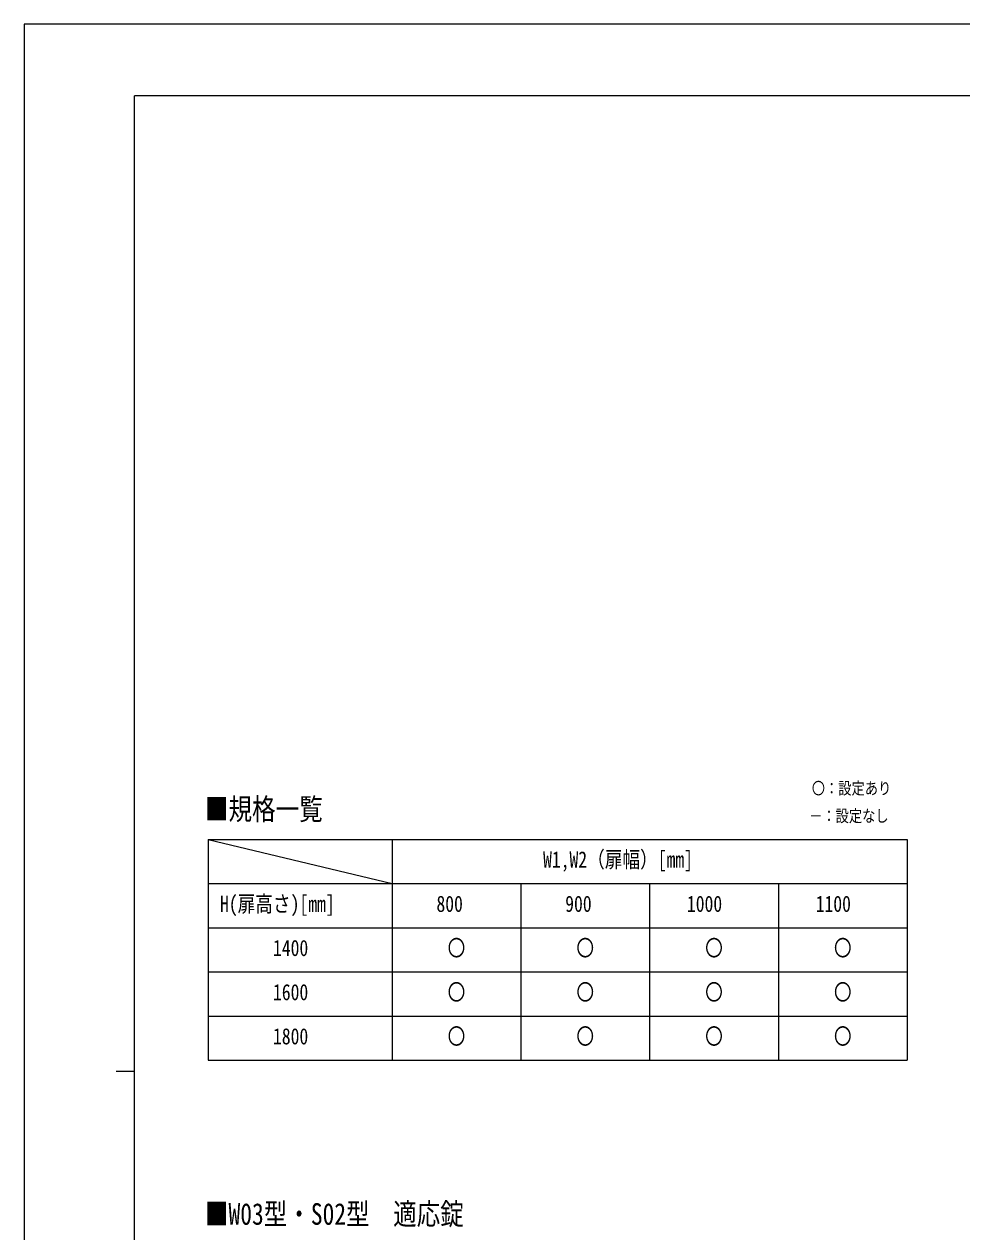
# Model space of a CAD drawing. Units: millimetres, scale not verified. Extents: x -4205 to 4205, y -2970 to 2970.
# Drawn here: x -4205 to -1656, y -311 to 2970 of the extents above; entities that cross this region are included whole.
import ezdxf
from ezdxf.enums import TextEntityAlignment as Align

# ---------------------------------------------------------------- set-up
doc = ezdxf.new("R2010")
doc.units = ezdxf.units.MM
doc.header["$LTSCALE"] = 10
doc.layers.add('0-2_USER1', color=92, linetype='Continuous', lineweight=18)
doc.layers.add('0-7_YKK_ZWAK', color=134, linetype='Continuous')
doc.styles.add('ＭＳ ゴシック', font='')
doc.styles.get('ＭＳ ゴシック').set_extended_font_data('MS Gothic')

msp = doc.modelspace()

# ---------------------------------------------------------------- linework, layer by layer
at = {"layer": '0-2_USER1'}
for p, q in [((-3704.98, 755), (-3204.98, 635)), ((-3704.98, 755), (-1804.98, 755)), ((-3704.98, 755), (-3704.98, 155)), ((-3204.98, 755), (-3204.98, 155)), ((-1804.98, 755), (-1804.98, 155)), ((-3704.98, 635), (-1804.98, 635)), ((-2854.98, 635), (-2854.98, 155)), ((-2504.98, 635), (-2504.98, 155)), ((-2154.98, 635), (-2154.98, 155)), ((-3704.98, 515), (-1804.98, 515)), ((-3704.98, 395), (-1804.98, 395)), ((-3704.98, 275), (-1804.98, 275)), ((-3704.98, 155), (-1804.98, 155))]:
    msp.add_line(p, q, dxfattribs=at)
at = {"layer": '0-7_YKK_ZWAK'}
for p, q in [((3895.02, 2775), (-3904.98, 2775)), ((-3904.98, -2525), (-3904.98, 2775)), ((-3954.98, 125), (-3904.98, 125))]:
    msp.add_line(p, q, dxfattribs=at)
msp.add_lwpolyline([(-4205, -2970), (4205, -2970), (4205, 2970), (-4205, 2970)], close=True, dxfattribs=at)

# ---------------------------------------------------------------- texts
at = {"layer": '0-2_USER1', "style": 'ＭＳ ゴシック', "width": 0.8}
for s, height, p in [('〇：設定あり', 32.99, (-2064.17, 867.51)), ('■規格一覧', 58.65, (-3713.51, 790.58)), ('－：設定なし', 32.99, (-2071.37, 792.51)), ('W1,W2（扉幅）[mm]', 43.99, (-2794.58, 665.47)), ('H(扉高さ)[mm]', 43.99, (-3672.58, 545)), ('800', 43.99, (-3084.38, 545)), ('900', 43.99, (-2734.38, 545)), ('1000', 43.99, (-2403.58, 545)), ('1100', 43.99, (-2053.58, 545)), ('1400', 43.99, (-3528.58, 425)), ('〇', 43.99, (-3053.98, 425)), ('〇', 43.99, (-2703.98, 425)), ('〇', 43.99, (-2353.98, 425)), ('〇', 43.99, (-2003.98, 425)), ('1600', 43.99, (-3528.58, 305)), ('〇', 43.99, (-3053.98, 305)), ('〇', 43.99, (-2703.98, 305)), ('〇', 43.99, (-2353.98, 305)), ('〇', 43.99, (-2003.98, 305)), ('1800', 43.99, (-3528.58, 185)), ('〇', 43.99, (-3053.98, 185)), ('〇', 43.99, (-2703.98, 185)), ('〇', 43.99, (-2353.98, 185)), ('〇', 43.99, (-2003.98, 185)), ('■W03型・S02型\u3000適応錠', 58.65, (-3713.51, -309.42))]:
    msp.add_text(s, height=height, dxfattribs=at).set_placement(p, align=Align.BOTTOM_LEFT)

doc.saveas('drawing.dxf')
